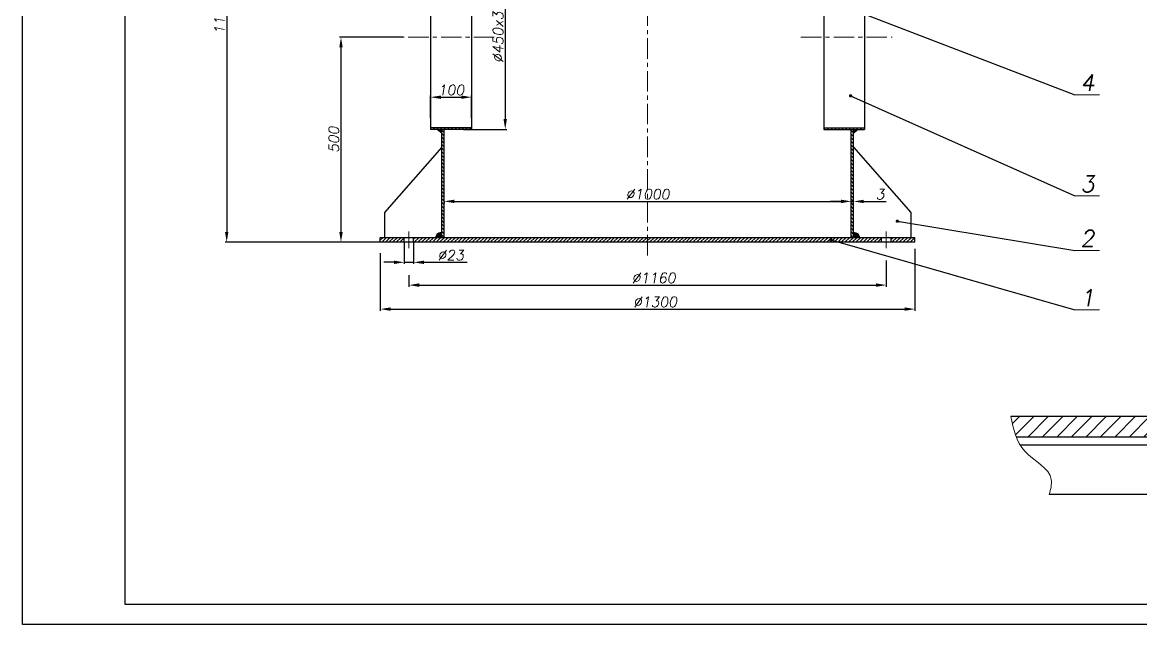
# Model space of a CAD drawing. Header units: inches. Extents: x -496 to 5444, y -47 to 8353.
# Drawn here: x -496 to 2235, y -47 to 1423 of the extents above; entities that cross this region are included whole.
import ezdxf

# ---------------------------------------------------------------- set-up
doc = ezdxf.new("R2010")
doc.units = ezdxf.units.IN
doc.header["$LTSCALE"] = 40
doc.header["$MEASUREMENT"] = 0
doc.linetypes.add('CENTER', pattern=[2, 1.25, -0.25, 0.25, -0.25])
doc.layers.get('0').update_dxf_attribs({"plot": 0})
doc.layers.get('DEFPOINTS').update_dxf_attribs({"lineweight": 25})
for name, color, linetype, lineweight in [('Dam', 2, 'Continuous', 30), ('kthuoc', 3, 'Continuous', 13), ('manh', 4, 'Continuous', 13), ('Net manh', 3, 'Continuous', 13), ('Tam', 1, 'CENTER', 13), ('Tam dut', 1, 'CENTER', 13)]:
    doc.layers.add(name, color=color, linetype=linetype, lineweight=lineweight)
doc.styles.add('chu2.5', font='txt.shx', dxfattribs={"oblique": 10, "height": 25})
doc.dimstyles.new('kichthuoc2.5', dxfattribs={"dimtxt": 25, "dimasz": 25, "dimexe": 4, "dimexo": 0, "dimgap": 5, "dimtad": 1, "dimtoh": 1, "dimdec": 0, "dimzin": 0, "dimdsep": 46, "dimtxsty": 'chu2.5', "dimcen": 5, "dimclrd": 256, "dimclre": 256, "dimclrt": 256, "dimadec": 0, "dimazin": 0, "dimtfac": 1, "dimtdec": 0, "dimtmove": 0, "dimatfit": 0, "dimfxl": 0, "dimtolj": 1, "dimtzin": 0, "dimarcsym": 0})
pattern_1 = [(135, (44927.288, 9307.923), (-4.4194174, -4.4194174), [])]
pattern_2 = [(45, (44927.288, 9307.923), (-4.4194174, 4.4194174), [])]

# ---------------------------------------------------------------- blocks, each defined once
blk = doc.blocks.new('*D72')
at = {"layer": 'DEFPOINTS', "color": 0}
for p in [(271.1, 1988), (2.8, 886.4), (385.9, 886.4)]:
    blk.add_point(p, dxfattribs=at)
at = {"layer": 'kthuoc', "lineweight": -2}
for p, q in [((271.1, 1988), (-1.2, 1988)), ((2.8, 1963), (2.8, 911.4)), ((385.9, 886.4), (-1.2, 886.4))]:
    blk.add_line(p, q, dxfattribs=at)
at = {"layer": 'kthuoc'}
for points in [[(-1.4, 1963), (6.9, 1963), (2.8, 1988)], [(-1.4, 911.4), (6.9, 911.4), (2.8, 886.4)]]:
    blk.add_solid(points, dxfattribs=at)
at = {"layer": 'kthuoc', "insert": (-14.7, 1437.2), "char_height": 25, "attachment_point": 5, "rotation": 90, "style": 'chu2.5'}
blk.add_mtext('\\A1;1100', dxfattribs=at)
blk = doc.blocks.new('*D71')
at = {"layer": 'DEFPOINTS', "color": 0}
for p in [(433.9, 1387), (281.9, 886.4), (377.9, 886.4)]:
    blk.add_point(p, dxfattribs=at)
at = {"layer": 'kthuoc', "lineweight": -2}
for p, q in [((433.9, 1387), (277.9, 1387)), ((281.9, 1362), (281.9, 911.4)), ((377.9, 886.4), (277.9, 886.4))]:
    blk.add_line(p, q, dxfattribs=at)
at = {"layer": 'kthuoc'}
for points in [[(277.8, 1362), (286.1, 1362), (281.9, 1387)], [(277.8, 911.4), (286.1, 911.4), (281.9, 886.4)]]:
    blk.add_solid(points, dxfattribs=at)
at = {"layer": 'kthuoc', "insert": (264.4, 1136.7), "char_height": 25, "attachment_point": 5, "rotation": 90, "style": 'chu2.5'}
blk.add_mtext('\\A1;500', dxfattribs=at)
blk = doc.blocks.new('*D70')
at = {"layer": 'DEFPOINTS', "color": 0}
for p in [(588.3, 1612), (581.4, 1162), (683.1, 1162)]:
    blk.add_point(p, dxfattribs=at)
at = {"layer": 'kthuoc', "lineweight": -2}
for p, q in [((588.3, 1612), (687.1, 1612)), ((683.1, 1587), (683.1, 1187)), ((581.4, 1162), (687.1, 1162))]:
    blk.add_line(p, q, dxfattribs=at)
at = {"layer": 'kthuoc'}
for points in [[(678.9, 1587), (687.2, 1587), (683.1, 1612)], [(678.9, 1187), (687.2, 1187), (683.1, 1162)]]:
    blk.add_solid(points, dxfattribs=at)
at = {"layer": 'kthuoc', "insert": (665.6, 1387), "char_height": 25, "attachment_point": 5, "rotation": 90, "style": 'chu2.5'}
blk.add_mtext('\\A1;%%c450x3', dxfattribs=at)
blk = doc.blocks.new('*D69')
at = {"layer": 'DEFPOINTS', "color": 0}
for p in [(600.9, 1240.6), (500.9, 1189.6), (600.9, 1189.6)]:
    blk.add_point(p, dxfattribs=at)
at = {"layer": 'kthuoc', "lineweight": -2}
for p, q in [((500.9, 1189.6), (500.9, 1244.6)), ((525.9, 1240.6), (575.9, 1240.6)), ((600.9, 1189.6), (600.9, 1244.6))]:
    blk.add_line(p, q, dxfattribs=at)
at = {"layer": 'kthuoc'}
for points in [[(525.9, 1244.7), (525.9, 1236.4), (500.9, 1240.6)], [(575.9, 1244.7), (575.9, 1236.4), (600.9, 1240.6)]]:
    blk.add_solid(points, dxfattribs=at)
at = {"layer": 'kthuoc', "insert": (550.9, 1258.1), "char_height": 25, "attachment_point": 5, "style": 'chu2.5'}
blk.add_mtext('\\A1;100', dxfattribs=at)
blk = doc.blocks.new('*D68')
at = {"layer": 'DEFPOINTS', "color": 0}
for p in [(377.9, 859.6), (1683.9, 870.2), (1683.9, 723.3)]:
    blk.add_point(p, dxfattribs=at)
at = {"layer": 'kthuoc', "lineweight": -2}
for p, q in [((377.9, 859.6), (377.9, 719.3)), ((1683.9, 870.2), (1683.9, 719.3)), ((402.9, 723.3), (1658.9, 723.3))]:
    blk.add_line(p, q, dxfattribs=at)
at = {"layer": 'kthuoc'}
for points in [[(402.9, 727.5), (402.9, 719.2), (377.9, 723.3)], [(1658.9, 727.5), (1658.9, 719.2), (1683.9, 723.3)]]:
    blk.add_solid(points, dxfattribs=at)
at = {"layer": 'kthuoc', "insert": (1049.1, 740.8), "char_height": 25, "attachment_point": 5, "style": 'chu2.5'}
blk.add_mtext('\\A1;%%c1300', dxfattribs=at)
blk = doc.blocks.new('*D67')
at = {"layer": 'DEFPOINTS', "color": 0}
for p in [(1613.9, 841.6), (447.9, 805.9), (1613.9, 781.9)]:
    blk.add_point(p, dxfattribs=at)
at = {"layer": 'kthuoc', "lineweight": -2}
for p, q in [((1613.9, 841.6), (1613.9, 777.9)), ((447.9, 805.9), (447.9, 777.9)), ((472.9, 781.9), (1588.9, 781.9))]:
    blk.add_line(p, q, dxfattribs=at)
at = {"layer": 'kthuoc'}
for points in [[(472.9, 786.1), (472.9, 777.7), (447.9, 781.9)], [(1588.9, 786.1), (1588.9, 777.7), (1613.9, 781.9)]]:
    blk.add_solid(points, dxfattribs=at)
at = {"layer": 'kthuoc', "insert": (1045.7, 799.4), "char_height": 25, "attachment_point": 5, "style": 'chu2.5'}
blk.add_mtext('\\A1;%%c1160', dxfattribs=at)
blk = doc.blocks.new('*D65')
at = {"layer": 'DEFPOINTS', "color": 0}
for p in [(533.9, 986.3), (1527.9, 986.3), (1527.9, 963.8)]:
    blk.add_point(p, dxfattribs=at)
at = {"layer": 'kthuoc', "lineweight": -2}
for p, q in [((533.9, 986.3), (533.9, 982.3)), ((558.9, 986.3), (1502.9, 986.3)), ((1527.9, 963.8), (1527.9, 990.3))]:
    blk.add_line(p, q, dxfattribs=at)
at = {"layer": 'kthuoc'}
for points in [[(558.9, 990.5), (558.9, 982.1), (533.9, 986.3)], [(1502.9, 990.5), (1502.9, 982.1), (1527.9, 986.3)]]:
    blk.add_solid(points, dxfattribs=at)
at = {"layer": 'kthuoc', "insert": (1030.9, 1003.8), "char_height": 25, "attachment_point": 5, "style": 'chu2.5'}
blk.add_mtext('\\A1;%%c1000', dxfattribs=at)
blk = doc.blocks.new('*D64')
at = {"layer": 'DEFPOINTS', "color": 0}
for p in [(1533.9, 986.1), (1527.9, 977.1), (1533.9, 977.1)]:
    blk.add_point(p, dxfattribs=at)
at = {"layer": 'kthuoc', "lineweight": -2}
for p, q in [((1502.9, 986.1), (1477.9, 986.1)), ((1527.9, 977.1), (1527.9, 990.1)), ((1527.9, 986.1), (1533.9, 986.1)), ((1533.9, 977.1), (1533.9, 990.1)), ((1558.9, 986.1), (1613.5, 986.1))]:
    blk.add_line(p, q, dxfattribs=at)
at = {"layer": 'kthuoc'}
for points in [[(1502.9, 990.3), (1502.9, 982), (1527.9, 986.1)], [(1558.9, 990.3), (1558.9, 982), (1533.9, 986.1)]]:
    blk.add_solid(points, dxfattribs=at)
at = {"layer": 'kthuoc', "insert": (1598.7, 1003.6), "char_height": 25, "attachment_point": 5, "style": 'chu2.5'}
blk.add_mtext('\\A1;3', dxfattribs=at)
blk = doc.blocks.new('*D66')
at = {"layer": 'DEFPOINTS', "color": 0}
for p in [(436.4, 886.4), (459.4, 886.4), (459.4, 837.5)]:
    blk.add_point(p, dxfattribs=at)
at = {"layer": 'kthuoc', "lineweight": -2}
for p, q in [((436.4, 886.4), (436.4, 833.5)), ((459.4, 886.4), (459.4, 833.5)), ((411.4, 837.5), (386.4, 837.5)), ((436.4, 837.5), (459.4, 837.5)), ((484.4, 837.5), (590.5, 837.5))]:
    blk.add_line(p, q, dxfattribs=at)
at = {"layer": 'kthuoc'}
for points in [[(411.4, 841.7), (411.4, 833.4), (436.4, 837.5)], [(484.4, 841.7), (484.4, 833.4), (459.4, 837.5)]]:
    blk.add_solid(points, dxfattribs=at)
at = {"layer": 'kthuoc', "insert": (550, 855), "char_height": 25, "attachment_point": 5, "style": 'chu2.5'}
blk.add_mtext('\\A1;%%c23', dxfattribs=at)

msp = doc.modelspace()

# ---------------------------------------------------------------- hatches: boundary and pattern name
at = {"layer": 'kthuoc'}
for points in [[(527.9, 1152.4), (516.5, 1162), (527.9, 1162)], [(1533.9, 1152.4), (1545.4, 1162), (1533.9, 1162)]]:
    msp.add_hatch(color=256, dxfattribs=at).paths.add_polyline_path(points)
h = msp.add_hatch(dxfattribs=at)
h.set_pattern_fill('ANSI31', color=256, scale=50, angle=90, style=0)
h.set_pattern_definition(pattern_1)
h.paths.add_polyline_path([(527.9, 898.4), (533.9, 898.4), (533.9, 1162), (527.9, 1162)])
h = msp.add_hatch(dxfattribs=at)
h.set_pattern_fill('ANSI31', color=256, scale=50, style=0)
h.set_pattern_definition(pattern_2)
h.paths.add_polyline_path([(1460.9, 1166), (1560.9, 1166), (1560.9, 1162), (1460.9, 1162)])
h = msp.add_hatch(dxfattribs=at)
h.set_pattern_fill('ANSI31', color=256, scale=50, angle=90, style=0)
h.set_pattern_definition(pattern_1)
h.paths.add_polyline_path([(1533.9, 898.4), (1527.9, 898.4), (1527.9, 1162), (1533.9, 1162)])
h = msp.add_hatch(color=256, dxfattribs=at)
edge = h.paths.add_edge_path()
edge.add_spline(control_points=[(527.9, 911.3), (523.3, 910.2), (515.7, 908.6), (513.7, 901.3), (513, 898.4)], knot_values=[0, 0, 0, 0, 12.767967, 21.245977, 21.245977, 21.245977, 21.245977], degree=3, periodic=0)
edge.add_line((513, 898.4), (527.9, 898.4))
edge.add_line((527.9, 898.4), (527.9, 911.3))
h = msp.add_hatch(color=256, dxfattribs=at)
edge = h.paths.add_edge_path()
edge.add_spline(control_points=[(1533.9, 911.3), (1538.5, 910.2), (1546.2, 908.6), (1548.1, 901.3), (1548.9, 898.4)], knot_values=[0, 0, 0, 0, 12.767967, 21.245977, 21.245977, 21.245977, 21.245977], degree=3, periodic=0)
edge.add_line((1548.9, 898.4), (1533.9, 898.4))
edge.add_line((1533.9, 898.4), (1533.9, 911.3))
h = msp.add_hatch(dxfattribs=at)
h.set_pattern_fill('ANSI31', color=256, scale=50, style=0)
h.set_pattern_definition(pattern_2)
h.paths.add_polyline_path([(377.9, 898.4), (377.9, 886.4), (436.4, 886.4), (436.4, 898.4)])
h.paths.add_polyline_path([(1030.9, 886.4), (1030.9, 898.4), (459.4, 898.4), (459.4, 886.4)])
h.paths.add_polyline_path([(1030.9, 898.4), (1030.9, 886.4), (1602.4, 886.4), (1602.4, 898.4)])
h.paths.add_polyline_path([(1683.9, 886.4), (1683.9, 898.4), (1625.4, 898.4), (1625.4, 886.4)])
at = {"layer": 'Net manh'}
h = msp.add_hatch(dxfattribs=at)
h.set_pattern_fill('ANSI31', color=256, scale=50, style=0)
h.set_pattern_definition(pattern_2)
h.paths.add_polyline_path([(600.9, 1162), (600.9, 1166), (500.9, 1166), (500.9, 1162)])
h = msp.add_hatch(dxfattribs=at)
h.set_pattern_fill('ANSI31', color=256, scale=200, style=0)
h.set_pattern_definition([(45, (236.06, -110.346), (-17.67767, 17.67767), [])])
edge = h.paths.add_edge_path()
edge.add_spline(control_points=[(1918.1, 461.1), (1921.7, 444), (1925.3, 426.9), (1931.4, 411.1)], knot_values=[0, 0, 0, 0, 50.940939, 50.940939, 50.940939, 50.940939], degree=3, periodic=0)
edge.add_line((1931.4, 411.1), (2617.1, 411.1))
edge.add_line((2617.1, 411.1), (2617.1, 461.1))
edge.add_line((2617.1, 461.1), (2317.1, 461.1))
edge.add_line((2317.1, 461.1), (1918.1, 461.1))

# ---------------------------------------------------------------- linework, layer by layer
msp.add_lwpolyline([(-496.3, -46.9), (-496.3, 8353.1), (5443.7, 8353.1), (5443.7, -46.9), (-496.3, -46.9)], close=True)
at = {"layer": 'Dam', "color": 2}
for p, q in [((500.9, 1612), (500.9, 1162)), ((600.9, 1612), (600.9, 1162)), ((1460.9, 1612), (1460.9, 1162)), ((1560.9, 1612), (1560.9, 1162)), ((600.9, 1166), (500.9, 1166)), ((600.9, 1162), (500.9, 1162)), ((527.9, 898.4), (527.9, 1162)), ((533.9, 898.4), (533.9, 1162)), ((1460.9, 1166), (1560.9, 1166)), ((1460.9, 1162), (1560.9, 1162)), ((1527.9, 898.4), (1527.9, 1162)), ((1533.9, 898.4), (1533.9, 1162)), ((527.9, 1118.4), (387.9, 959)), ((1533.9, 1118.4), (1673.9, 959)), ((387.9, 959), (387.9, 898.4)), ((1673.9, 959), (1673.9, 898.4)), ((377.9, 898.4), (1683.9, 898.4)), ((377.9, 886.4), (377.9, 898.4)), ((1683.9, 886.4), (377.9, 886.4)), ((436.4, 886.4), (436.4, 898.4)), ((459.4, 886.4), (459.4, 898.4)), ((1602.4, 886.4), (1602.4, 898.4)), ((1625.4, 886.4), (1625.4, 898.4)), ((1683.9, 886.4), (1683.9, 898.4)), ((2317.1, 461.1), (1918.1, 461.1)), ((2617.1, 411.1), (1931.4, 411.1)), ((2677.1, 391.1), (1941.3, 391.1)), ((2677.1, 271.1), (2011.9, 271.1))]:
    msp.add_line(p, q, dxfattribs=at)
msp.add_lwpolyline([(-246.3, 3.1), (5393.7, 3.1), (5393.7, 8303.1), (-246.3, 8303.1)], close=True, dxfattribs=at)
at = {"layer": 'kthuoc'}
for p, q in [((2074, 1246.4), (2134.7, 1246.4)), ((527.9, 1152.4), (516.5, 1162)), ((1533.9, 1152.4), (1545.4, 1162)), ((2074, 999.4), (2134.7, 999.4)), ((2074, 866.2), (2134.7, 866.2)), ((2074, 721.2), (2134.7, 721.2))]:
    msp.add_line(p, q, dxfattribs=at)
for points in [[(527.9, 911.3), (516.2, 906.2), (513, 898.4)], [(1533.9, 911.3), (1545.7, 906.2), (1548.9, 898.4)]]:
    msp.add_spline(points, degree=3, dxfattribs=at)
at = {"layer": 'Net manh'}
msp.add_spline([(1918.1, 461.1), (1952, 376.8), (2016.9, 307.2), (2011.9, 271.1)], degree=3, dxfattribs=at)
at = {"layer": 'Tam'}
for p, q in [((656.4, 1387), (433.9, 1387)), ((1405.5, 1387), (1628, 1387)), ((447.9, 872.4), (447.9, 912.9)), ((1613.9, 872.4), (1613.9, 912.9))]:
    msp.add_line(p, q, dxfattribs=at)
at = {"layer": 'Tam dut'}
msp.add_line((1030.9, 854.5), (1030.9, 7420.8), dxfattribs=at)

# ---------------------------------------------------------------- texts
at = {"layer": 'manh', "char_height": 40, "attachment_point": 9, "style": 'chu2.5'}
for s, insert in [('4', (2122.3, 1256)), ('3', (2122.3, 1009)), ('2', (2122.3, 875.8)), ('1', (2122.3, 730.8))]:
    msp.add_mtext(s, dxfattribs=dict(at, insert=insert))

# ---------------------------------------------------------------- dimensions: what is measured, and where the dimension line sits
at = {"layer": 'kthuoc'}
for base, p1, p2, text, picture, middle in [((2.8, 886.4), (271.1, 1988), (385.9, 886.4), '1100', '*D72', (-14.7, 1437.2)), ((683.1, 1162), (588.3, 1612), (581.4, 1162), '%%c<>x3', '*D70', (665.6, 1387)), ((281.9, 886.4), (433.9, 1387), (377.9, 886.4), '500', '*D71', (264.4, 1136.7))]:
    dim = msp.add_linear_dim(base=base, p1=p1, p2=p2, angle=90, text=text, dimstyle='kichthuoc2.5', dxfattribs=at)
    dim.commit()
    dim.dimension.update_dxf_attribs({"geometry": picture, "text_midpoint": middle})
dim = msp.add_linear_dim(base=(600.9, 1240.6), p1=(500.9, 1189.6), p2=(600.9, 1189.6), dimstyle='kichthuoc2.5', dxfattribs=at)
dim.commit()
dim.dimension.update_dxf_attribs({"geometry": '*D69', "text_midpoint": (550.9, 1258.1)})
for base, p1, p2, text, picture, middle in [((1527.9, 986.3), (533.9, 986.3), (1527.9, 963.8), '%%c1000', '*D65', (1030.9, 1003.8)), ((1533.9, 986.1), (1527.9, 977.1), (1533.9, 977.1), '3', '*D64', (1598.7, 1003.6)), ((459.4, 837.5), (436.4, 886.4), (459.4, 886.4), '%%c<>', '*D66', (550, 855))]:
    dim = msp.add_linear_dim(base=base, p1=p1, p2=p2, text=text, dimstyle='kichthuoc2.5', dxfattribs=at)
    dim.commit()
    dim.dimension.update_dxf_attribs({"geometry": picture, "text_midpoint": middle})
for base, p1, p2, text, picture, middle in [((1683.9, 723.3), (377.9, 859.6), (1683.9, 870.2), '%%c1300', '*D68', (1049.1, 723.3)), ((1613.9, 781.9), (447.9, 805.9), (1613.9, 841.6), '%%c1160', '*D67', (1045.7, 781.9))]:
    dim = msp.add_linear_dim(base=base, p1=p1, p2=p2, text=text, dimstyle='kichthuoc2.5', dxfattribs=at)
    dim.commit()
    dim.dimension.update_dxf_attribs({"geometry": picture, "text_midpoint": middle, "dimtype": 160})

# ---------------------------------------------------------------- leaders
for points in [[(1039.7, 1643.7), (2074, 1246.4)], [(1526.6, 1244), (2074, 999.4)], [(1640.8, 937.9), (2074, 866.2)], [(1478.6, 892.4), (2074, 721.2)]]:
    msp.add_leader(points, dimstyle='kichthuoc2.5', override={"dimasz": 8, "dimtad": 0, "dimldrblk": 'Dot'}, dxfattribs=at)

doc.saveas('drawing.dxf')
